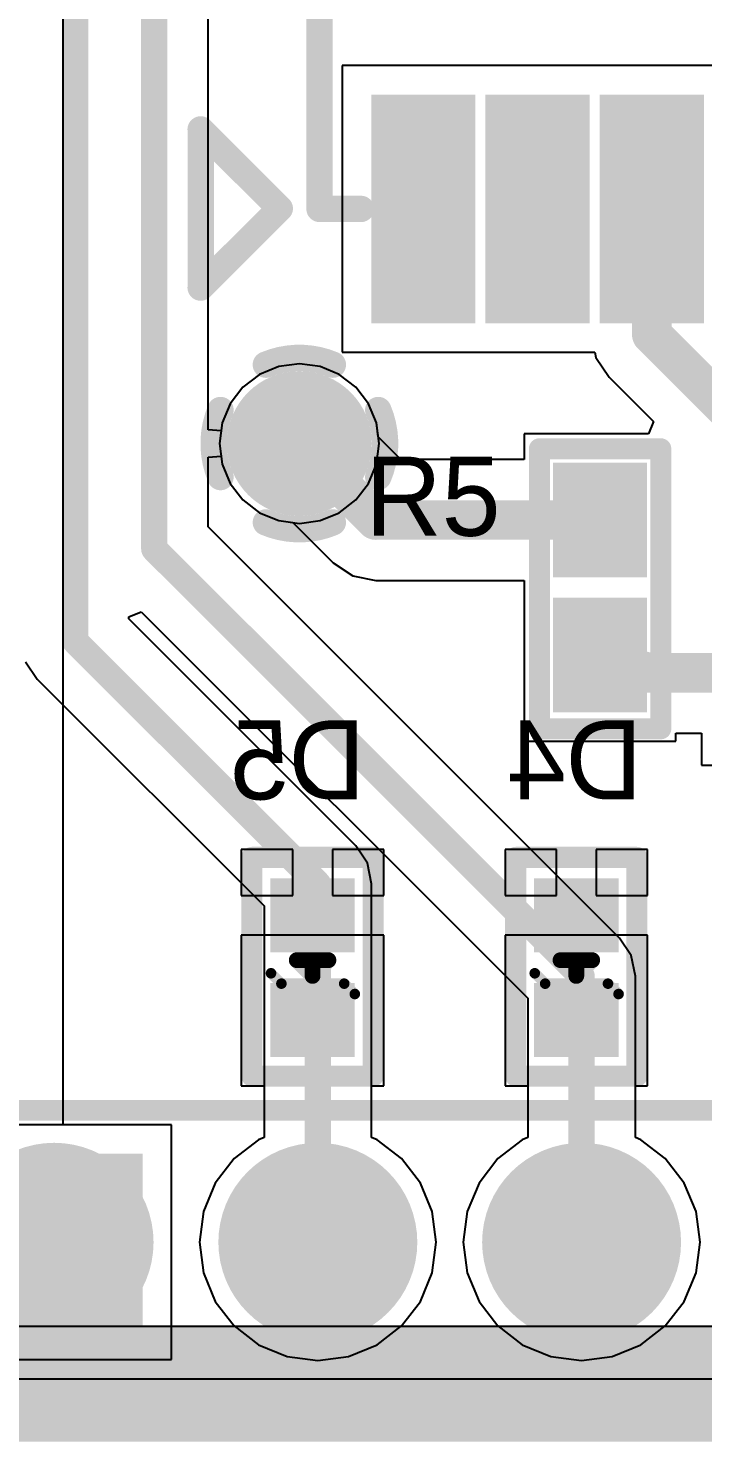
# Model space of a CAD drawing. Extents: x 68.2 to 119.3, y 46.6 to 104.3.
# Drawn here: x 93.06 to 99.55, y 46.64 to 60.26 of the extents above; entities that cross this region are included whole.
import ezdxf

# ---------------------------------------------------------------- set-up
doc = ezdxf.new("R2010")
doc.units = 0
doc.layers.get('0').update_dxf_attribs({"linetype": 'CONTINUOUS'})
for name, color, linetype in [('BOTTOMLAYER', 5, 'CONTINUOUS'), ('BOTTOMOVERLAY', 54, 'CONTINUOUS'), ('BOTTOMPASTE', 16, 'CONTINUOUS'), ('BOTTOMSOLDER', 6, 'CONTINUOUS'), ('INTERNALPLANE1', 76, 'CONTINUOUS'), ('INTERNALPLANE2', 16, 'CONTINUOUS'), ('KEEPOUTLAYER', 6, 'CONTINUOUS'), ('MULTILAYER', 9, 'CONTINUOUS'), ('TOPLAYER', 1, 'CONTINUOUS'), ('TOPOVERLAY', 2, 'CONTINUOUS'), ('TOPPASTE', 8, 'CONTINUOUS'), ('TOPSOLDER', 216, 'CONTINUOUS')]:
    doc.layers.add(name, color=color, linetype=linetype)

# ---------------------------------------------------------------- blocks, each defined once
blk = doc.blocks.new('NEO_M8N_10')
at = {"layer": 'TOPLAYER'}
for points in [[(-0.4, 1), (-0.4, -1), (0.4, 1), (0.4, -1)], [(0.7, 1), (0.7, -1), (1.5, 1), (1.5, -1)], [(1.8, 1), (1.8, -1), (2.6, 1), (2.6, -1)]]:
    blk.add_solid(points, dxfattribs=at)
at = {"layer": 'TOPOVERLAY', "const_width": 0.254}
for points in [[(-1, 0), (-1, 12.2)], [(-2.144, 0.766), (-1.382, 0.004)], [(-2.144, -0.758), (-2.144, 0.766)], [(-2.144, -0.758), (-1.382, 0.004)], [(-1, 0), (-0.6, 0)]]:
    blk.add_lwpolyline(points, dxfattribs=at)
at = {"layer": 'TOPOVERLAY', "const_width": 0.127}
for points in [[(-2.208, 0.766, 1), (-2.081, 0.766, 1)], [(-2.208, 0.766, 1), (-2.081, 0.766, 1)], [(-1.446, 0.004, 1), (-1.319, 0.004, 1)], [(-1.446, 0.004, 1), (-1.319, 0.004, 1)], [(-1.063, 0, 1), (-0.936, 0, 1)], [(-1.063, 0, 1), (-0.936, 0, 1)], [(-0.664, 0, 1), (-0.537, 0, 1)], [(-2.208, -0.758, 1), (-2.081, -0.758, 1)], [(-2.208, -0.758, 1), (-2.081, -0.758, 1)]]:
    blk.add_lwpolyline(points, format="xyb", close=True, dxfattribs=at)
at = {"layer": 'TOPPASTE'}
for points in [[(-0.4, 1), (-0.4, -1), (0.4, 1), (0.4, -1)], [(0.7, 1), (0.7, -1), (1.5, 1), (1.5, -1)], [(1.8, 1), (1.8, -1), (2.6, 1), (2.6, -1)]]:
    blk.add_solid(points, dxfattribs=at)
at = {"layer": 'TOPSOLDER'}
for points in [[(-0.502, 1.102), (-0.502, -1.102), (0.502, 1.102), (0.502, -1.102)], [(0.598, 1.102), (0.598, -1.102), (1.602, 1.102), (1.602, -1.102)], [(1.698, 1.102), (1.698, -1.102), (2.702, 1.102), (2.702, -1.102)]]:
    blk.add_solid(points, dxfattribs=at)
blk = doc.blocks.new('R0402_21')
at = {"layer": 'TOPLAYER'}
for points in [[(-1.75, 0.35), (-1.75, -0.35), (-0.85, 0.35), (-0.85, -0.35)], [(-0.45, 0.35), (-0.45, -0.35), (0.45, 0.35), (0.45, -0.35)]]:
    blk.add_solid(points, dxfattribs=at)
at = {"layer": 'TOPOVERLAY', "const_width": 0.203}
for points in [[(-2.011, 0.584), (0.681, 0.584)], [(-2.011, 0.584), (-2.011, -0.584)], [(0.681, 0.584), (0.686, 0.584)], [(0.686, 0.584), (0.686, -0.584)], [(-2.011, -0.584), (-1.981, -0.584)], [(0.686, -0.584), (-1.981, -0.584)]]:
    blk.add_lwpolyline(points, dxfattribs=at)
at = {"layer": 'TOPOVERLAY', "const_width": 0.102}
for points in [[(-2.062, 0.584, 1), (-1.96, 0.584, 1)], [(-2.062, 0.584, 1), (-1.96, 0.584, 1)], [(0.63, 0.584, 1), (0.732, 0.584, 1)], [(0.63, 0.584, 1), (0.732, 0.584, 1)], [(0.635, 0.584, 1), (0.737, 0.584, 1)], [(0.635, 0.584, 1), (0.737, 0.584, 1)], [(-2.062, -0.584, 1), (-1.96, -0.584, 1)], [(-2.062, -0.584, 1), (-1.96, -0.584, 1)], [(-2.032, -0.584, 1), (-1.93, -0.584, 1)], [(-2.032, -0.584, 1), (-1.93, -0.584, 1)], [(0.635, -0.584, 1), (0.737, -0.584, 1)], [(0.635, -0.584, 1), (0.737, -0.584, 1)]]:
    blk.add_lwpolyline(points, format="xyb", close=True, dxfattribs=at)
at = {"layer": 'TOPPASTE'}
for points in [[(-1.75, 0.35), (-1.75, -0.35), (-0.85, 0.35), (-0.85, -0.35)], [(-0.45, 0.35), (-0.45, -0.35), (0.45, 0.35), (0.45, -0.35)]]:
    blk.add_solid(points, dxfattribs=at)
at = {"layer": 'TOPSOLDER'}
for points in [[(-1.852, 0.452), (-1.852, -0.452), (-0.748, 0.452), (-0.748, -0.452)], [(-0.552, 0.452), (-0.552, -0.452), (0.552, 0.452), (0.552, -0.452)]]:
    blk.add_solid(points, dxfattribs=at)
blk = doc.blocks.new('HDR1X5_B_53')
at = {"layer": 'BOTTOMLAYER', "const_width": 0.75}
for points in [[(2.165, 0, 1), (2.915, 0, 1)], [(4.705, 0, 1), (5.455, 0, 1)], [(7.245, 0, 1), (7.995, 0, 1)], [(9.785, 0, 1), (10.535, 0, 1)]]:
    blk.add_lwpolyline(points, format="xyb", close=True, dxfattribs=at)
at = {"layer": 'BOTTOMLAYER'}
blk.add_solid([(-0.75, -0.75), (0.75, -0.75), (-0.75, 0.75), (0.75, 0.75)], dxfattribs=at)
at = {"layer": 'BOTTOMOVERLAY', "const_width": 0.2}
for points in [[(-1.27, 1.27), (11.43, 1.27)], [(-1.27, 1.27), (-1.27, -1.27)], [(11.43, 1.27), (11.43, -1.27)], [(-1.27, -1.27), (11.43, -1.27)]]:
    blk.add_lwpolyline(points, dxfattribs=at)
at = {"layer": 'BOTTOMOVERLAY', "const_width": 0.1}
for points in [[(-1.32, 1.27, 1), (-1.22, 1.27, 1)], [(-1.32, 1.27, 1), (-1.22, 1.27, 1)], [(11.38, 1.27, 1), (11.48, 1.27, 1)], [(11.38, 1.27, 1), (11.48, 1.27, 1)], [(-1.32, -1.27, 1), (-1.22, -1.27, 1)], [(-1.32, -1.27, 1), (-1.22, -1.27, 1)], [(11.38, -1.27, 1), (11.48, -1.27, 1)], [(11.38, -1.27, 1), (11.48, -1.27, 1)]]:
    blk.add_lwpolyline(points, format="xyb", close=True, dxfattribs=at)
at = {"layer": 'BOTTOMSOLDER', "const_width": 0.852}
for points in [[(2.114, 0, 1), (2.966, 0, 1)], [(4.654, 0, 1), (5.506, 0, 1)], [(7.194, 0, 1), (8.046, 0, 1)], [(9.734, 0, 1), (10.586, 0, 1)]]:
    blk.add_lwpolyline(points, format="xyb", close=True, dxfattribs=at)
at = {"layer": 'BOTTOMSOLDER'}
blk.add_solid([(-0.852, -0.852), (0.852, -0.852), (-0.852, 0.852), (0.852, 0.852)], dxfattribs=at)
at = {"layer": 'INTERNALPLANE1', "const_width": 0.254}
for points in [[(9.651, 0.958, -0.249328), (10.669, 0.958)], [(9.202, -0.509, -0.249328), (9.202, 0.509)], [(11.118, 0.509, -0.249328), (11.118, -0.509)], [(10.669, -0.958, -0.249328), (9.651, -0.958)]]:
    blk.add_lwpolyline(points, format="xyb", dxfattribs=at)
at = {"layer": 'INTERNALPLANE1'}
for points, const_width in [([(-0.479, 0, 1), (0.479, 0, 1)], 0.958), ([(2.061, 0, 1), (3.019, 0, 1)], 0.958), ([(4.601, 0, 1), (5.559, 0, 1)], 0.958), ([(7.141, 0, 1), (8.099, 0, 1)], 0.958), ([(9.587, 0.958, 1), (9.714, 0.958, 1)], 0.127), ([(10.606, 0.958, 1), (10.733, 0.958, 1)], 0.127), ([(9.139, 0.509, 1), (9.266, 0.509, 1)], 0.127), ([(11.054, 0.509, 1), (11.181, 0.509, 1)], 0.127), ([(9.139, -0.509, 1), (9.266, -0.509, 1)], 0.127), ([(11.054, -0.509, 1), (11.181, -0.509, 1)], 0.127), ([(9.587, -0.958, 1), (9.714, -0.958, 1)], 0.127), ([(10.606, -0.958, 1), (10.733, -0.958, 1)], 0.127)]:
    blk.add_lwpolyline(points, format="xyb", close=True, dxfattribs=dict(at, const_width=const_width))
at = {"layer": 'INTERNALPLANE2', "const_width": 0.254}
for points in [[(7.111, 0.958, -0.249328), (8.129, 0.958)], [(6.662, -0.509, -0.249328), (6.662, 0.509)], [(8.578, 0.509, -0.249328), (8.578, -0.509)], [(8.129, -0.958, -0.249328), (7.111, -0.958)]]:
    blk.add_lwpolyline(points, format="xyb", dxfattribs=at)
at = {"layer": 'INTERNALPLANE2'}
for points, const_width in [([(-0.479, 0, 1), (0.479, 0, 1)], 0.958), ([(2.061, 0, 1), (3.019, 0, 1)], 0.958), ([(4.601, 0, 1), (5.559, 0, 1)], 0.958), ([(7.047, 0.958, 1), (7.174, 0.958, 1)], 0.127), ([(8.066, 0.958, 1), (8.193, 0.958, 1)], 0.127), ([(9.681, 0, 1), (10.639, 0, 1)], 0.958), ([(6.599, 0.509, 1), (6.726, 0.509, 1)], 0.127), ([(8.514, 0.509, 1), (8.641, 0.509, 1)], 0.127), ([(6.599, -0.509, 1), (6.726, -0.509, 1)], 0.127), ([(8.514, -0.509, 1), (8.641, -0.509, 1)], 0.127), ([(7.047, -0.958, 1), (7.174, -0.958, 1)], 0.127), ([(8.066, -0.958, 1), (8.193, -0.958, 1)], 0.127)]:
    blk.add_lwpolyline(points, format="xyb", close=True, dxfattribs=dict(at, const_width=const_width))
at = {"layer": 'MULTILAYER', "const_width": 0.75}
for points in [[(2.165, 0, 1), (2.915, 0, 1)], [(4.705, 0, 1), (5.455, 0, 1)], [(7.245, 0, 1), (7.995, 0, 1)], [(9.785, 0, 1), (10.535, 0, 1)]]:
    blk.add_lwpolyline(points, format="xyb", close=True, dxfattribs=at)
at = {"layer": 'MULTILAYER'}
blk.add_solid([(-0.75, -0.75), (0.75, -0.75), (-0.75, 0.75), (0.75, 0.75)], dxfattribs=at)
at = {"layer": 'TOPLAYER', "const_width": 0.75}
for points in [[(2.165, 0, 1), (2.915, 0, 1)], [(4.705, 0, 1), (5.455, 0, 1)], [(7.245, 0, 1), (7.995, 0, 1)], [(9.785, 0, 1), (10.535, 0, 1)]]:
    blk.add_lwpolyline(points, format="xyb", close=True, dxfattribs=at)
at = {"layer": 'TOPLAYER'}
blk.add_solid([(-0.75, -0.75), (0.75, -0.75), (-0.75, 0.75), (0.75, 0.75)], dxfattribs=at)
at = {"layer": 'TOPSOLDER', "const_width": 0.852}
for points in [[(2.114, 0, 1), (2.966, 0, 1)], [(4.654, 0, 1), (5.506, 0, 1)], [(7.194, 0, 1), (8.046, 0, 1)], [(9.734, 0, 1), (10.586, 0, 1)]]:
    blk.add_lwpolyline(points, format="xyb", close=True, dxfattribs=at)
at = {"layer": 'TOPSOLDER'}
blk.add_solid([(-0.852, -0.852), (0.852, -0.852), (-0.852, 0.852), (0.852, 0.852)], dxfattribs=at)
blk = doc.blocks.new('0402_TVS_B_55')
at = {"layer": 'BOTTOMLAYER'}
for points in [[(-1.067, 0.254), (-1.575, 0.254), (-1.067, -0.356), (-1.575, -0.356)], [(-0.059, 0.254), (-0.567, 0.254), (-0.059, -0.356), (-0.567, -0.356)]]:
    blk.add_solid(points, dxfattribs=at)
at = {"layer": 'BOTTOMOVERLAY'}
for points, const_width in [([(-1.88, -0.635), (-1.88, 0.533)], 0.203), ([(0.229, 0.533), (-1.88, 0.533)], 0.203), ([(0.229, -0.635), (0.229, 0.533)], 0.203), ([(-0.663, 0.254), (-0.563, 0.356)], 0.102), ([(-0.663, -0.351), (-0.663, 0.254)], 0.102), ([(-0.889, -0.051), (-0.889, 0.102)], 0.152), ([(-0.737, -0.051), (-0.889, 0.102)], 0.152), ([(-0.889, -0.051), (-0.737, -0.051)], 0.152), ([(-0.889, -0.203), (-0.889, -0.051)], 0.152), ([(-0.889, -0.203), (-0.737, -0.051)], 0.152), ([(-0.763, -0.451), (-0.663, -0.351)], 0.102), ([(0.229, -0.635), (-1.88, -0.635)], 0.203)]:
    blk.add_lwpolyline(points, dxfattribs=dict(at, const_width=const_width))
for points, const_width in [([(-1.93, 0.533, 1), (-1.829, 0.533, 1)], 0.102), ([(-1.93, 0.533, 1), (-1.829, 0.533, 1)], 0.102), ([(0.178, 0.533, 1), (0.279, 0.533, 1)], 0.102), ([(0.178, 0.533, 1), (0.279, 0.533, 1)], 0.102), ([(-0.688, 0.254, 1), (-0.637, 0.254, 1)], 0.0508), ([(-0.688, 0.254, 1), (-0.637, 0.254, 1)], 0.0508), ([(-0.588, 0.356, 1), (-0.537, 0.356, 1)], 0.0508), ([(-0.927, 0.102, 1), (-0.851, 0.102, 1)], 0.0762), ([(-0.927, 0.102, 1), (-0.851, 0.102, 1)], 0.0762), ([(-0.927, -0.051, 1), (-0.851, -0.051, 1)], 0.0762), ([(-0.927, -0.051, 1), (-0.851, -0.051, 1)], 0.0762), ([(-0.927, -0.051, 1), (-0.851, -0.051, 1)], 0.0762), ([(-0.775, -0.051, 1), (-0.699, -0.051, 1)], 0.0762), ([(-0.775, -0.051, 1), (-0.699, -0.051, 1)], 0.0762), ([(-0.775, -0.051, 1), (-0.699, -0.051, 1)], 0.0762), ([(-0.927, -0.203, 1), (-0.851, -0.203, 1)], 0.0762), ([(-0.927, -0.203, 1), (-0.851, -0.203, 1)], 0.0762), ([(-0.788, -0.451, 1), (-0.737, -0.451, 1)], 0.0508), ([(-0.688, -0.351, 1), (-0.637, -0.351, 1)], 0.0508), ([(-0.688, -0.351, 1), (-0.637, -0.351, 1)], 0.0508), ([(-1.93, -0.635, 1), (-1.829, -0.635, 1)], 0.102), ([(-1.93, -0.635, 1), (-1.829, -0.635, 1)], 0.102), ([(0.178, -0.635, 1), (0.279, -0.635, 1)], 0.102), ([(0.178, -0.635, 1), (0.279, -0.635, 1)], 0.102)]:
    blk.add_lwpolyline(points, format="xyb", close=True, dxfattribs=dict(at, const_width=const_width))
at = {"layer": 'BOTTOMPASTE'}
for points in [[(-1.067, 0.254), (-1.575, 0.254), (-1.067, -0.356), (-1.575, -0.356)], [(-0.059, 0.254), (-0.567, 0.254), (-0.059, -0.356), (-0.567, -0.356)]]:
    blk.add_solid(points, dxfattribs=at)
at = {"layer": 'BOTTOMSOLDER'}
for points in [[(-0.965, 0.356), (-1.676, 0.356), (-0.965, -0.457), (-1.676, -0.457)], [(0.043, 0.356), (-0.668, 0.356), (0.043, -0.457), (-0.668, -0.457)]]:
    blk.add_solid(points, dxfattribs=at)
blk = doc.blocks.new('0402_TVS_B_56')
at = {"layer": 'BOTTOMLAYER'}
for points in [[(-1.067, 0.254), (-1.575, 0.254), (-1.067, -0.356), (-1.575, -0.356)], [(-0.059, 0.254), (-0.567, 0.254), (-0.059, -0.356), (-0.567, -0.356)]]:
    blk.add_solid(points, dxfattribs=at)
at = {"layer": 'BOTTOMOVERLAY'}
for points, const_width in [([(-1.88, -0.635), (-1.88, 0.533)], 0.203), ([(0.229, 0.533), (-1.88, 0.533)], 0.203), ([(0.229, -0.635), (0.229, 0.533)], 0.203), ([(-0.663, 0.254), (-0.563, 0.356)], 0.102), ([(-0.663, -0.351), (-0.663, 0.254)], 0.102), ([(-0.889, -0.051), (-0.889, 0.102)], 0.152), ([(-0.737, -0.051), (-0.889, 0.102)], 0.152), ([(-0.737, -0.051), (-0.889, -0.051)], 0.152), ([(-0.889, -0.203), (-0.889, -0.051)], 0.152), ([(-0.889, -0.203), (-0.737, -0.051)], 0.152), ([(-0.763, -0.451), (-0.663, -0.351)], 0.102), ([(0.229, -0.635), (-1.88, -0.635)], 0.203)]:
    blk.add_lwpolyline(points, dxfattribs=dict(at, const_width=const_width))
for points, const_width in [([(-1.93, 0.533, 1), (-1.829, 0.533, 1)], 0.102), ([(-1.93, 0.533, 1), (-1.829, 0.533, 1)], 0.102), ([(0.178, 0.533, 1), (0.279, 0.533, 1)], 0.102), ([(0.178, 0.533, 1), (0.279, 0.533, 1)], 0.102), ([(-0.688, 0.254, 1), (-0.637, 0.254, 1)], 0.0508), ([(-0.688, 0.254, 1), (-0.637, 0.254, 1)], 0.0508), ([(-0.588, 0.356, 1), (-0.537, 0.356, 1)], 0.0508), ([(-0.927, 0.102, 1), (-0.851, 0.102, 1)], 0.0762), ([(-0.927, 0.102, 1), (-0.851, 0.102, 1)], 0.0762), ([(-0.927, -0.051, 1), (-0.851, -0.051, 1)], 0.0762), ([(-0.927, -0.051, 1), (-0.851, -0.051, 1)], 0.0762), ([(-0.927, -0.051, 1), (-0.851, -0.051, 1)], 0.0762), ([(-0.775, -0.051, 1), (-0.699, -0.051, 1)], 0.0762), ([(-0.775, -0.051, 1), (-0.699, -0.051, 1)], 0.0762), ([(-0.775, -0.051, 1), (-0.699, -0.051, 1)], 0.0762), ([(-0.927, -0.203, 1), (-0.851, -0.203, 1)], 0.0762), ([(-0.927, -0.203, 1), (-0.851, -0.203, 1)], 0.0762), ([(-0.788, -0.451, 1), (-0.737, -0.451, 1)], 0.0508), ([(-0.688, -0.351, 1), (-0.637, -0.351, 1)], 0.0508), ([(-0.688, -0.351, 1), (-0.637, -0.351, 1)], 0.0508), ([(-1.93, -0.635, 1), (-1.829, -0.635, 1)], 0.102), ([(-1.93, -0.635, 1), (-1.829, -0.635, 1)], 0.102), ([(0.178, -0.635, 1), (0.279, -0.635, 1)], 0.102), ([(0.178, -0.635, 1), (0.279, -0.635, 1)], 0.102)]:
    blk.add_lwpolyline(points, format="xyb", close=True, dxfattribs=dict(at, const_width=const_width))
at = {"layer": 'BOTTOMPASTE'}
for points in [[(-1.067, 0.254), (-1.575, 0.254), (-1.067, -0.356), (-1.575, -0.356)], [(-0.059, 0.254), (-0.567, 0.254), (-0.059, -0.356), (-0.567, -0.356)]]:
    blk.add_solid(points, dxfattribs=at)
at = {"layer": 'BOTTOMSOLDER'}
for points in [[(-0.965, 0.356), (-1.676, 0.356), (-0.965, -0.457), (-1.676, -0.457)], [(0.043, 0.356), (-0.668, 0.356), (0.043, -0.457), (-0.668, -0.457)]]:
    blk.add_solid(points, dxfattribs=at)

msp = doc.modelspace()

# ---------------------------------------------------------------- linework, layer by layer
at = {"layer": 'BOTTOMLAYER'}
for p, q in [((93.393, 49.696), (93.393, 67.056)), ((95.47, 57.003), (95.285, 56.927)), ((95.669, 57.03), (95.47, 57.003)), ((95.868, 57.003), (95.669, 57.03)), ((96.053, 56.927), (95.868, 57.003)), ((95.126, 56.804), (95.003, 56.645)), ((95.285, 56.927), (95.126, 56.804)), ((96.212, 56.804), (96.053, 56.927)), ((96.335, 56.645), (96.212, 56.804)), ((95.003, 56.645), (94.927, 56.46)), ((96.411, 56.46), (96.335, 56.645)), ((94.927, 56.46), (94.9, 56.261)), ((96.438, 56.261), (96.411, 56.46)), ((94.9, 56.261), (94.927, 56.062)), ((96.411, 56.062), (96.438, 56.261)), ((94.927, 56.062), (95.003, 55.877)), ((96.335, 55.877), (96.411, 56.062)), ((95.003, 55.877), (95.126, 55.718)), ((96.212, 55.718), (96.335, 55.877)), ((95.126, 55.718), (95.285, 55.595)), ((96.053, 55.595), (96.212, 55.718)), ((95.285, 55.595), (95.47, 55.519)), ((95.868, 55.519), (96.053, 55.595)), ((95.47, 55.519), (95.669, 55.492)), ((95.669, 55.492), (95.868, 55.519)), ((95.606, 52.349), (95.11, 52.349)), ((95.11, 52.349), (95.11, 51.905)), ((95.606, 51.905), (95.606, 52.349)), ((96.482, 52.349), (95.987, 52.349)), ((95.987, 52.349), (95.987, 51.905)), ((96.482, 51.905), (96.482, 52.349)), ((98.146, 52.349), (97.65, 52.349)), ((97.65, 52.349), (97.65, 51.905)), ((98.146, 51.905), (98.146, 52.349)), ((99.022, 52.349), (98.527, 52.349)), ((98.527, 52.349), (98.527, 51.905)), ((99.022, 51.905), (99.022, 52.349)), ((95.11, 51.905), (95.606, 51.905)), ((95.987, 51.905), (96.482, 51.905)), ((97.65, 51.905), (98.146, 51.905)), ((98.527, 51.905), (99.022, 51.905)), ((96.482, 51.524), (95.11, 51.524)), ((95.11, 51.524), (95.11, 51.079)), ((96.482, 51.079), (96.482, 51.524)), ((99.022, 51.524), (97.65, 51.524)), ((97.65, 51.524), (97.65, 51.341)), ((99.022, 51.079), (99.022, 51.524)), ((97.65, 51.341), (97.65, 51.341)), ((97.65, 51.341), (97.65, 50.071)), ((95.11, 51.079), (95.11, 50.071)), ((96.482, 50.071), (96.482, 51.079)), ((99.022, 50.071), (99.022, 51.079)), ((99.022, 51.079), (99.022, 51.079)), ((95.11, 50.071), (95.329, 50.071)), ((95.329, 50.071), (95.329, 49.574)), ((96.365, 49.574), (96.365, 50.071)), ((96.365, 50.071), (96.482, 50.071)), ((97.65, 50.071), (97.869, 50.071)), ((97.869, 50.071), (97.869, 49.574)), ((98.905, 49.574), (98.905, 50.071)), ((98.905, 50.071), (99.022, 50.071)), ((94.438, 49.696), (93.393, 49.696)), ((94.438, 47.434), (94.438, 49.696)), ((95.276, 49.553), (95.04, 49.371)), ((95.329, 49.574), (95.276, 49.553)), ((96.417, 49.553), (96.365, 49.574)), ((96.653, 49.371), (96.417, 49.553)), ((97.816, 49.553), (97.58, 49.371)), ((97.869, 49.574), (97.816, 49.553)), ((98.957, 49.553), (98.905, 49.574)), ((99.193, 49.371), (98.957, 49.553)), ((95.04, 49.371), (94.859, 49.135)), ((96.835, 49.135), (96.653, 49.371)), ((97.58, 49.371), (97.399, 49.135)), ((99.375, 49.135), (99.193, 49.371)), ((94.859, 49.135), (94.745, 48.86)), ((96.949, 48.86), (96.835, 49.135)), ((97.399, 49.135), (97.285, 48.86)), ((99.489, 48.86), (99.375, 49.135)), ((94.745, 48.86), (94.706, 48.565)), ((96.988, 48.565), (96.949, 48.86)), ((97.285, 48.86), (97.246, 48.565)), ((99.528, 48.565), (99.489, 48.86)), ((94.706, 48.565), (94.745, 48.27)), ((96.949, 48.27), (96.988, 48.565)), ((97.246, 48.565), (97.285, 48.27)), ((99.489, 48.27), (99.528, 48.565)), ((94.745, 48.27), (94.859, 47.994)), ((96.835, 47.994), (96.949, 48.27)), ((97.285, 48.27), (97.399, 47.994)), ((99.375, 47.994), (99.489, 48.27)), ((94.859, 47.994), (95.04, 47.758)), ((96.653, 47.758), (96.835, 47.994)), ((97.399, 47.994), (97.58, 47.758)), ((99.193, 47.758), (99.375, 47.994)), ((95.04, 47.758), (95.276, 47.577)), ((96.417, 47.577), (96.653, 47.758)), ((97.58, 47.758), (97.816, 47.577)), ((98.957, 47.577), (99.193, 47.758)), ((95.276, 47.577), (95.552, 47.463)), ((96.142, 47.463), (96.417, 47.577)), ((97.816, 47.577), (98.092, 47.463)), ((98.682, 47.463), (98.957, 47.577)), ((92.176, 47.434), (94.438, 47.434)), ((95.552, 47.463), (95.847, 47.424)), ((95.847, 47.424), (96.142, 47.463)), ((98.092, 47.463), (98.387, 47.424)), ((98.387, 47.424), (98.682, 47.463)), ((115.1, 47.244), (71.285, 47.244))]:
    msp.add_line(p, q, dxfattribs=at)
for points, const_width in [([(95.479, 56.261, 1), (95.86, 56.261, 1)], 0.381), ([(95.783, 50.732, 1), (95.91, 50.732, 1)], 0.127), ([(98.323, 50.706, 1), (98.45, 50.706, 1)], 0.127), ([(95.694, 50.617, 1), (95.821, 50.617, 1)], 0.127), ([(95.873, 50.617, 1), (96, 50.617, 1)], 0.127), ([(98.233, 50.617, 1), (98.36, 50.617, 1)], 0.127), ([(98.413, 50.617, 1), (98.54, 50.617, 1)], 0.127), ([(95.783, 50.4, 1), (95.91, 50.4, 1)], 0.127), ([(95.783, 50.4, 1), (95.91, 50.4, 1)], 0.127), ([(98.323, 50.4, 1), (98.45, 50.4, 1)], 0.127), ([(98.323, 50.4, 1), (98.45, 50.4, 1)], 0.127), ([(93.243, 48.565, 1), (93.37, 48.565, 1)], 0.127), ([(95.783, 48.565, 1), (95.91, 48.565, 1)], 0.127), ([(98.323, 48.565, 1), (98.45, 48.565, 1)], 0.127)]:
    msp.add_lwpolyline(points, format="xyb", close=True, dxfattribs=dict(at, const_width=const_width))
at = {"layer": 'BOTTOMLAYER', "const_width": 0.254}
for points in [[(95.847, 48.565), (95.847, 50.732)], [(98.387, 48.565), (98.387, 50.706)], [(92.875, 48.997), (93.307, 48.565)]]:
    msp.add_lwpolyline(points, dxfattribs=at)
for points in [[(95.757, 50.617, -0.198912), (95.847, 50.4)], [(95.847, 50.4, -0.198912), (95.937, 50.617)], [(98.297, 50.617, -0.198912), (98.387, 50.4)], [(98.387, 50.4, -0.198912), (98.477, 50.617)]]:
    msp.add_lwpolyline(points, format="xyb", dxfattribs=at)
at = {"layer": 'BOTTOMSOLDER', "const_width": 0.483}
msp.add_lwpolyline([(95.428, 56.261, 1), (95.91, 56.261, 1)], format="xyb", close=True, dxfattribs=at)
at = {"layer": 'INTERNALPLANE1'}
msp.add_line((116.459, 47.754), (71.031, 47.754), dxfattribs=at)
at = {"layer": 'INTERNALPLANE1', "const_width": 0.699}
msp.add_lwpolyline([(95.32, 56.261, 1), (96.018, 56.261, 1)], format="xyb", close=True, dxfattribs=at)
at = {"layer": 'INTERNALPLANE1', "const_width": 1.016}
msp.add_lwpolyline([(71.031, 47.244), (116.459, 47.244)], dxfattribs=at)
at = {"layer": 'INTERNALPLANE2'}
msp.add_line((116.459, 47.754), (91.986, 47.754), dxfattribs=at)
at = {"layer": 'INTERNALPLANE2', "const_width": 0.254}
for points in [[(95.346, 57.021, -0.203452), (95.992, 57.021)], [(94.909, 55.938, -0.203452), (94.909, 56.584)], [(96.429, 56.584, -0.203452), (96.429, 55.938)], [(95.992, 55.501, -0.203452), (95.346, 55.501)]]:
    msp.add_lwpolyline(points, format="xyb", dxfattribs=at)
at = {"layer": 'INTERNALPLANE2', "const_width": 0.127}
for points in [[(95.283, 57.021, 1), (95.41, 57.021, 1)], [(95.928, 57.021, 1), (96.055, 57.021, 1)], [(94.846, 56.584, 1), (94.973, 56.584, 1)], [(96.365, 56.584, 1), (96.492, 56.584, 1)], [(94.846, 55.938, 1), (94.973, 55.938, 1)], [(96.365, 55.938, 1), (96.492, 55.938, 1)], [(95.283, 55.501, 1), (95.41, 55.501, 1)], [(95.928, 55.501, 1), (96.055, 55.501, 1)]]:
    msp.add_lwpolyline(points, format="xyb", close=True, dxfattribs=at)
at = {"layer": 'INTERNALPLANE2', "const_width": 1.016}
msp.add_lwpolyline([(71.031, 47.244), (116.459, 47.244)], dxfattribs=at)
at = {"layer": 'KEEPOUTLAYER', "const_width": 0.203}
msp.add_lwpolyline([(71.031, 46.744), (116.459, 46.744)], dxfattribs=at)
at = {"layer": 'MULTILAYER', "const_width": 0.381}
msp.add_lwpolyline([(95.479, 56.261, 1), (95.86, 56.261, 1)], format="xyb", close=True, dxfattribs=at)
at = {"layer": 'TOPLAYER'}
for p, q in [((94.79, 56.393), (94.79, 72.458)), ((103.272, 59.903), (96.082, 59.903)), ((96.082, 59.903), (96.082, 57.141)), ((96.082, 57.141), (98.514, 57.141)), ((98.514, 57.141), (98.524, 57.089)), ((98.524, 57.089), (98.651, 56.9)), ((95.47, 57.003), (95.285, 56.927)), ((95.669, 57.03), (95.47, 57.003)), ((95.868, 57.003), (95.669, 57.03)), ((96.053, 56.927), (95.868, 57.003)), ((95.126, 56.804), (95.003, 56.645)), ((95.285, 56.927), (95.126, 56.804)), ((96.212, 56.804), (96.053, 56.927)), ((96.335, 56.645), (96.212, 56.804)), ((98.651, 56.9), (99.078, 56.473)), ((95.003, 56.645), (94.927, 56.46)), ((96.411, 56.46), (96.335, 56.645)), ((94.917, 56.384), (94.79, 56.393)), ((94.927, 56.46), (94.917, 56.384)), ((96.429, 56.325), (96.411, 56.46)), ((99.078, 56.473), (99.03, 56.355)), ((96.647, 56.107), (96.429, 56.325)), ((99.03, 56.355), (97.834, 56.355)), ((97.834, 56.355), (97.834, 56.107)), ((94.79, 56.129), (94.917, 56.138)), ((94.79, 55.46), (94.79, 56.129)), ((94.917, 56.138), (94.927, 56.062)), ((94.927, 56.062), (95.003, 55.877)), ((97.834, 56.107), (96.647, 56.107)), ((95.003, 55.877), (95.126, 55.718)), ((95.126, 55.718), (95.285, 55.595)), ((95.285, 55.595), (95.47, 55.519)), ((98.753, 51.496), (94.79, 55.46)), ((95.47, 55.519), (95.605, 55.501)), ((95.605, 55.501), (95.994, 55.112)), ((95.994, 55.112), (96.183, 54.986)), ((96.183, 54.986), (96.406, 54.942)), ((96.406, 54.942), (97.834, 54.942)), ((97.834, 54.942), (97.834, 54.693)), ((94.028, 54.591), (94.145, 54.639)), ((94.145, 54.639), (97.869, 50.916)), ((97.834, 54.693), (97.834, 53.393)), ((94.028, 54.571), (94.028, 54.591)), ((96.213, 52.385), (94.028, 54.571)), ((93.031, 54.158), (93.144, 53.99)), ((93.144, 53.99), (95.329, 51.805)), ((97.834, 53.393), (99.296, 53.393)), ((99.296, 53.393), (99.296, 53.469)), ((99.296, 53.469), (99.542, 53.469)), ((99.542, 53.469), (99.542, 53.162)), ((99.542, 53.162), (101.193, 53.162)), ((96.28, 52.285), (96.213, 52.385)), ((96.213, 52.385), (96.213, 52.385)), ((96.325, 52.217), (96.28, 52.285)), ((96.365, 52.019), (96.325, 52.217)), ((96.365, 49.574), (96.365, 52.019)), ((95.329, 51.805), (95.329, 49.574)), ((98.865, 51.328), (98.753, 51.496)), ((98.905, 51.13), (98.865, 51.328)), ((98.905, 49.574), (98.905, 51.13)), ((97.869, 50.916), (97.869, 49.574)), ((94.438, 49.696), (92.625, 49.696)), ((94.438, 47.434), (94.438, 49.696)), ((95.276, 49.553), (95.04, 49.371)), ((95.329, 49.574), (95.276, 49.553)), ((96.417, 49.553), (96.365, 49.574)), ((96.653, 49.371), (96.417, 49.553)), ((97.816, 49.553), (97.58, 49.371)), ((97.869, 49.574), (97.816, 49.553)), ((98.957, 49.553), (98.905, 49.574)), ((99.193, 49.371), (98.957, 49.553)), ((95.04, 49.371), (94.859, 49.135)), ((96.835, 49.135), (96.653, 49.371)), ((97.58, 49.371), (97.399, 49.135)), ((99.375, 49.135), (99.193, 49.371)), ((94.859, 49.135), (94.745, 48.86)), ((96.949, 48.86), (96.835, 49.135)), ((97.399, 49.135), (97.285, 48.86)), ((99.489, 48.86), (99.375, 49.135)), ((94.745, 48.86), (94.706, 48.565)), ((96.988, 48.565), (96.949, 48.86)), ((97.285, 48.86), (97.246, 48.565)), ((99.528, 48.565), (99.489, 48.86)), ((94.706, 48.565), (94.745, 48.27)), ((96.949, 48.27), (96.988, 48.565)), ((97.246, 48.565), (97.285, 48.27)), ((99.489, 48.27), (99.528, 48.565)), ((94.745, 48.27), (94.859, 47.994)), ((96.835, 47.994), (96.949, 48.27)), ((97.285, 48.27), (97.399, 47.994)), ((99.375, 47.994), (99.489, 48.27)), ((94.859, 47.994), (95.04, 47.758)), ((96.653, 47.758), (96.835, 47.994)), ((97.399, 47.994), (97.58, 47.758)), ((99.193, 47.758), (99.375, 47.994)), ((95.04, 47.758), (95.276, 47.577)), ((96.417, 47.577), (96.653, 47.758)), ((97.58, 47.758), (97.816, 47.577)), ((98.957, 47.577), (99.193, 47.758)), ((95.276, 47.577), (95.552, 47.463)), ((96.142, 47.463), (96.417, 47.577)), ((97.816, 47.577), (98.092, 47.463)), ((98.682, 47.463), (98.957, 47.577)), ((92.625, 47.434), (94.438, 47.434)), ((95.552, 47.463), (95.847, 47.424)), ((95.847, 47.424), (96.142, 47.463)), ((98.092, 47.463), (98.387, 47.424)), ((98.387, 47.424), (98.682, 47.463)), ((112.951, 47.244), (92.625, 47.244))]:
    msp.add_line(p, q, dxfattribs=at)
for points, const_width in [([(94.272, 55.245), (94.272, 80.772)], 0.254), ([(93.51, 54.356), (93.51, 80.288)], 0.254), ([(99.063, 57.312), (99.063, 58.522)], 0.381), ([(99.063, 57.312), (100.368, 56.007)], 0.381), ([(95.669, 56.261), (96.406, 55.524)], 0.381), ([(96.406, 55.524), (98.565, 55.524)], 0.381), ([(94.272, 55.245), (98.387, 51.13)], 0.254), ([(93.51, 54.356), (95.847, 52.019)], 0.254), ([(98.565, 54.224), (98.738, 54.051)], 0.381), ([(98.738, 54.051), (100.368, 54.051)], 0.381), ([(95.847, 48.565), (95.847, 52.019)], 0.254), ([(98.387, 48.565), (98.387, 51.13)], 0.254)]:
    msp.add_lwpolyline(points, dxfattribs=dict(at, const_width=const_width))
for points, const_width in [([(98.968, 58.522, 1), (99.158, 58.522, 1)], 0.191), ([(98.968, 57.312, 1), (99.158, 57.312, 1)], 0.191), ([(98.968, 57.312, 1), (99.158, 57.312, 1)], 0.191), ([(95.479, 56.261, 1), (95.86, 56.261, 1)], 0.381), ([(95.574, 56.261, 1), (95.764, 56.261, 1)], 0.191), ([(96.31, 55.524, 1), (96.501, 55.524, 1)], 0.191), ([(96.31, 55.524, 1), (96.501, 55.524, 1)], 0.191), ([(98.084, 55.524, 1), (98.275, 55.524, 1)], 0.191), ([(98.084, 55.524, 1), (98.275, 55.524, 1)], 0.191), ([(98.357, 55.637, 1), (98.547, 55.637, 1)], 0.191), ([(98.469, 55.524, 1), (98.66, 55.524, 1)], 0.191), ([(98.357, 55.412, 1), (98.547, 55.412, 1)], 0.191), ([(94.209, 55.245, 1), (94.336, 55.245, 1)], 0.127), ([(94.209, 55.245, 1), (94.336, 55.245, 1)], 0.127), ([(93.447, 54.356, 1), (93.574, 54.356, 1)], 0.127), ([(93.447, 54.356, 1), (93.574, 54.356, 1)], 0.127), ([(98.469, 54.224, 1), (98.66, 54.224, 1)], 0.191), ([(98.582, 54.237, 1), (98.773, 54.237, 1)], 0.191), ([(98.643, 54.051, 1), (98.833, 54.051, 1)], 0.191), ([(98.643, 54.051, 1), (98.833, 54.051, 1)], 0.191), ([(99.031, 54.051, 1), (99.222, 54.051, 1)], 0.191), ([(95.783, 52.019, 1), (95.91, 52.019, 1)], 0.127), ([(95.783, 52.019, 1), (95.91, 52.019, 1)], 0.127), ([(98.323, 51.13, 1), (98.45, 51.13, 1)], 0.127), ([(98.323, 51.13, 1), (98.45, 51.13, 1)], 0.127), ([(95.783, 48.565, 1), (95.91, 48.565, 1)], 0.127), ([(98.323, 48.565, 1), (98.45, 48.565, 1)], 0.127)]:
    msp.add_lwpolyline(points, format="xyb", close=True, dxfattribs=dict(at, const_width=const_width))
at = {"layer": 'TOPLAYER', "const_width": 0.381}
for points in [[(98.452, 55.637, -0.198912), (98.18, 55.524)], [(98.18, 55.524, -0.198912), (98.452, 55.412)], [(99.126, 54.051, -0.198912), (98.677, 54.237)]]:
    msp.add_lwpolyline(points, format="xyb", dxfattribs=at)
at = {"layer": 'TOPSOLDER', "const_width": 0.483}
msp.add_lwpolyline([(95.428, 56.261, 1), (95.91, 56.261, 1)], format="xyb", close=True, dxfattribs=at)

# ---------------------------------------------------------------- block references
for name, p, rotation in [('NEO_M8N_10', (96.863, 58.522), 360), ('R0402_21', (98.565, 55.524), 90), ('0402_TVS_B_55', (95.847, 50.394), 270), ('0402_TVS_B_56', (98.387, 50.394), 270), ('HDR1X5_B_53', (93.307, 48.565), 360)]:
    msp.add_blockref(name, p, dxfattribs=dict(rotation=rotation))

# ---------------------------------------------------------------- texts
at = {"layer": 'BOTTOMOVERLAY', "text_generation_flag": 2}
for s, p in [('D5', (96.304, 52.832)), ('D4', (98.971, 52.832))]:
    msp.add_text(s, height=0.762, rotation=360, dxfattribs=at).set_placement(p)
at = {"layer": 'TOPOVERLAY'}
msp.add_text('R5', height=0.762, rotation=360, dxfattribs=at).set_placement((96.304, 55.372))

doc.saveas('drawing.dxf')
